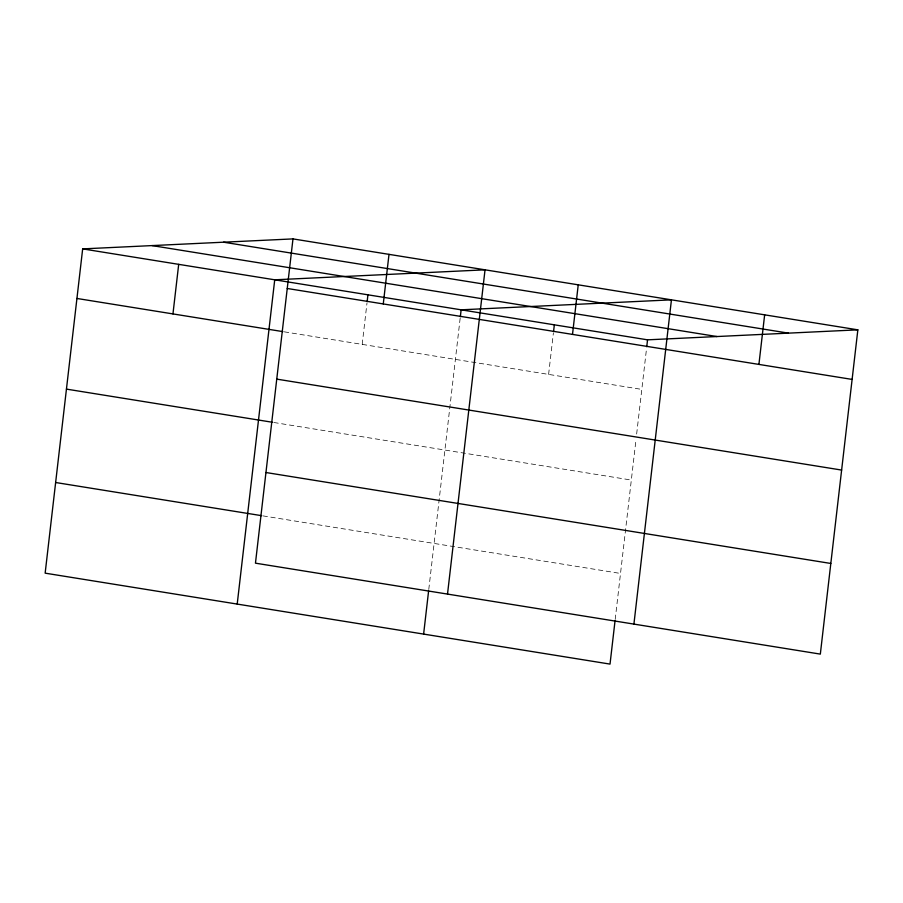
<?xml version="1.0" encoding="UTF-8"?>
<svg xmlns="http://www.w3.org/2000/svg" width="903" height="903" viewBox="0 0 903 903"><rect width="100%" height="100%" fill="white"/><g stroke="black" fill="none" stroke-linecap="round" stroke-linejoin="round"><path stroke-width="0.68" stroke-dasharray="4.51 3.39" d="M362.193 344.382L366.979 303.081M428.778 589.456L460.18 318.082M548.606 374.395L553.381 333.083M615.191 619.469L636.005 439.614M636.649 434.027L646.593 348.095M284.298 331.841L641.807 389.407M273.801 422.491L631.321 480.057M262.999 515.884L620.519 573.45"/><path stroke-width="1.35" d="M292.978 238.9L255.459 563.167L820.33 654.111L857.85 329.843L292.978 238.9L82.67 248.889L45.15 573.157L610.022 664.1L615.033 620.869M172.958 313.917L178.692 264.353M237.207 604.073L274.726 279.806L485.035 269.828L447.516 594.084M367.137 301.704L367.927 294.818M383.267 303.939L389.001 254.364M423.62 634.087L428.62 590.855M460.338 316.705L461.14 309.819L671.437 299.841L633.917 624.097M553.539 331.706L554.34 324.832M572.502 334.403L578.236 284.829M646.751 346.718L647.541 339.833L857.85 329.843M758.915 364.417L764.649 314.842M223.572 242.196L788.454 333.139M152.065 245.593L716.948 336.537M82.67 248.889L647.541 339.833M287.233 288.475L852.116 379.418M76.936 298.464L282.899 331.615M276.747 379.125L841.63 470.068M66.45 389.114L272.413 422.265M265.945 472.517L830.816 563.461M55.636 482.507L261.61 515.669"/></g></svg>
